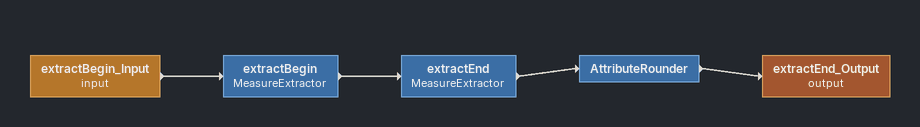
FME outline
extractBegin_Input (input)
    -> extractBegin
extractBegin: MeasureExtractor
    -> extractEnd
extractEnd: MeasureExtractor
    -> AttributeRounder
AttributeRounder
    -> extractEnd_Output (output)
extractEnd_Output (output)
